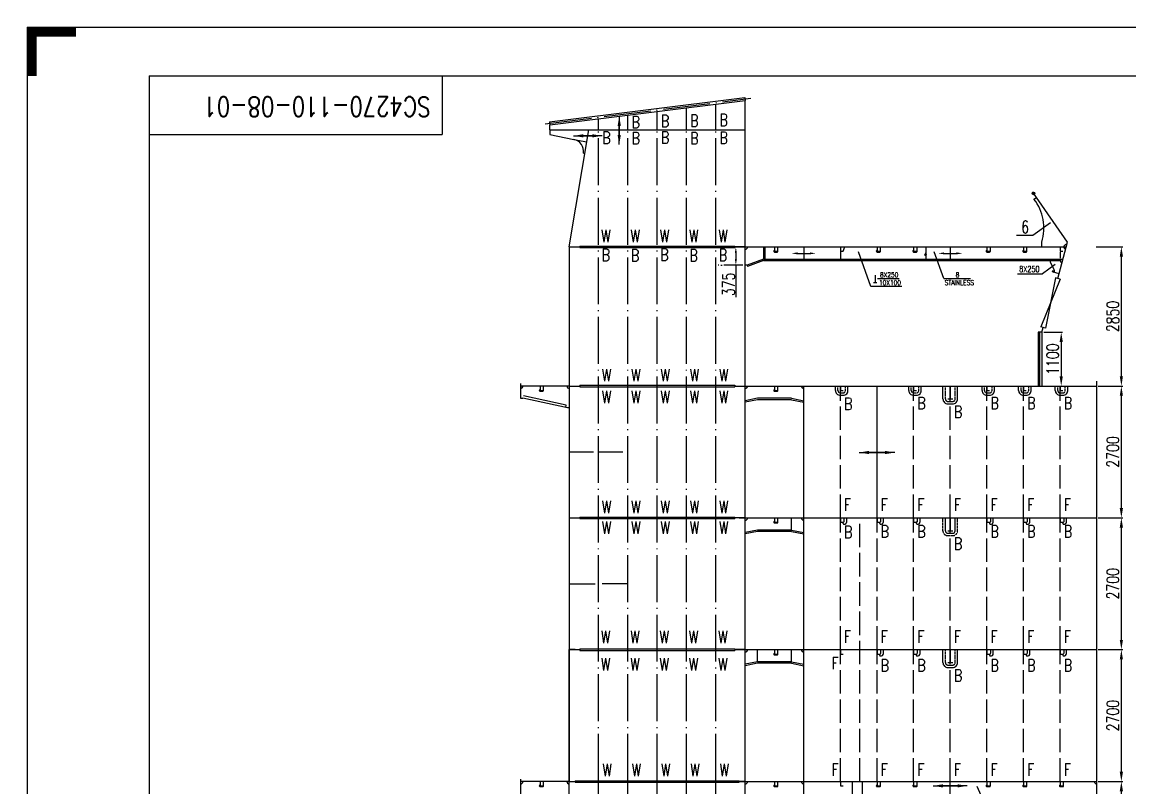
# Model space of a CAD drawing. Extents: x 373818 to 564480, y 322172 to 634257.
# Drawn here: x 415092 to 437774, y 382715 to 398399 of the extents above; entities that cross this region are included whole.
import ezdxf
from ezdxf.enums import TextEntityAlignment as Align

# ---------------------------------------------------------------- set-up
doc = ezdxf.new("R2010")
doc.units = 0
doc.header["$LTSCALE"] = 40
doc.header["$MEASUREMENT"] = 0
for name, pattern in [('ACAD_ISO02W100', [15, 12, -3]), ('ACAD_ISO04W100', [30.5, 24, -3, 0.5, -3]), ('ACAD_ISO05W100', [34, 24, -3, 0.5, -3, 0.5, -3]), ('CENTER1', [12.1, 10, -0.8, 0.5, -0.8])]:
    doc.linetypes.add(name, pattern=pattern)
doc.layers.get('0').update_dxf_attribs({"linetype": 'CONTINUOUS'})
doc.layers.get('DEFPOINTS').update_dxf_attribs({"linetype": 'CONTINUOUS'})
for name, color, linetype in [('01CONTINUOUS', 2, 'CONTINUOUS'), ('11TEXTE', 4, 'CONTINUOUS'), ('BT_ENG', 7, 'CONTINUOUS'), ('C-CEN', 4, 'ACAD_ISO04W100'), ('C-DAS', 4, 'ACAD_ISO02W100'), ('C-PH', 4, 'ACAD_ISO05W100'), ('CONTAINER', 1, 'CENTER1'), ('Y-CON', 2, 'CONTINUOUS'), ('Y-DAS', 2, 'ACAD_ISO02W100'), ('Y-PH', 2, 'ACAD_ISO05W100')]:
    doc.layers.add(name, color=color, linetype=linetype)
doc.styles.add('ENGNISH', font='romans.shx', dxfattribs={"width": 0.8, "height": 750})
doc.styles.add('ROMANS', font='romans.shx', dxfattribs={"width": 0.75, "height": 250, "bigfont": 'hzdx.shx'})
doc.dimstyles.new('DM-100', dxfattribs={"dimscale": 0, "dimtxt": 250, "dimasz": 200, "dimexe": 30, "dimexo": 30, "dimgap": 50, "dimtad": 1, "dimdec": 0, "dimzin": 0, "dimdsep": 46, "dimtxsty": 'ROMANS', "dimcen": 0, "dimclrd": 1, "dimclre": 1, "dimclrt": 1, "dimadec": 0, "dimazin": 0, "dimtfac": 1, "dimtdec": 0, "dimtmove": 0, "dimatfit": 3, "dimfxl": 0, "dimtolj": 1, "dimtzin": 0, "dimarcsym": 0})

# ---------------------------------------------------------------- blocks, each defined once
blk = doc.blocks.new('A$C71D77246')
at = {"layer": '01CONTINUOUS'}
for p, q in [((50, 265), (50, 0)), ((0, 0), (100, 0))]:
    blk.add_line(p, q, dxfattribs=at)
blk = doc.blocks.new('*D90')
at = {"color": 1, "linetype": 'ByBlock', "transparency": 16777216}
for p, q in [((437126, 391266), (437630, 391266)), ((437600, 388766), (437600, 391066))]:
    blk.add_line(p, q, dxfattribs=at)
for points in [[(437567, 391066), (437633, 391066), (437600, 391266)], [(437567, 388766), (437633, 388766), (437600, 388566)]]:
    blk.add_solid(points, dxfattribs=at)
at = {"layer": 'DEFPOINTS', "color": 0, "linetype": 'ByBlock', "transparency": 16777216}
for p in [(437096, 391266), (437600, 391266), (437096, 388566)]:
    blk.add_point(p, dxfattribs=at)
at = {"color": 1, "linetype": 'ByBlock', "transparency": 16777216, "insert": (437425, 389916), "char_height": 250, "attachment_point": 5, "rotation": 90, "style": 'ROMANS'}
blk.add_mtext('\\A1;2700', dxfattribs=at)
blk = doc.blocks.new('*D91')
at = {"color": 1, "linetype": 'ByBlock', "transparency": 16777216}
for p, q in [((437126, 388566), (437630, 388566)), ((437600, 386066), (437600, 388366))]:
    blk.add_line(p, q, dxfattribs=at)
for points in [[(437567, 388366), (437633, 388366), (437600, 388566)], [(437567, 386066), (437633, 386066), (437600, 385866)]]:
    blk.add_solid(points, dxfattribs=at)
at = {"layer": 'DEFPOINTS', "color": 0, "linetype": 'ByBlock', "transparency": 16777216}
for p in [(437096, 388566), (437600, 388566), (437096, 385866)]:
    blk.add_point(p, dxfattribs=at)
at = {"color": 1, "linetype": 'ByBlock', "transparency": 16777216, "insert": (437425, 387216), "char_height": 250, "attachment_point": 5, "rotation": 90, "style": 'ROMANS'}
blk.add_mtext('\\A1;2700', dxfattribs=at)
blk = doc.blocks.new('*D92')
at = {"color": 1, "linetype": 'ByBlock', "transparency": 16777216}
for p, q in [((437087, 393796), (437630, 393796)), ((437600, 391146), (437600, 393596))]:
    blk.add_line(p, q, dxfattribs=at)
for points in [[(437567, 393596), (437633, 393596), (437600, 393796)], [(437567, 391146), (437633, 391146), (437600, 390946)]]:
    blk.add_solid(points, dxfattribs=at)
at = {"layer": 'DEFPOINTS', "color": 0, "linetype": 'ByBlock', "transparency": 16777216}
for p in [(437057, 393796), (437600, 393796), (437096, 390946)]:
    blk.add_point(p, dxfattribs=at)
at = {"color": 1, "linetype": 'ByBlock', "transparency": 16777216, "insert": (437425, 392371), "char_height": 250, "attachment_point": 5, "rotation": 90, "style": 'ROMANS'}
blk.add_mtext('\\A1;2850', dxfattribs=at)
blk = doc.blocks.new('*D93')
at = {"color": 1, "linetype": 'ByBlock', "transparency": 16777216}
for p, q in [((437126, 396666), (437630, 396666)), ((437600, 394166), (437600, 396466))]:
    blk.add_line(p, q, dxfattribs=at)
for points in [[(437567, 396466), (437633, 396466), (437600, 396666)], [(437567, 394166), (437633, 394166), (437600, 393966)]]:
    blk.add_solid(points, dxfattribs=at)
at = {"layer": 'DEFPOINTS', "color": 0, "linetype": 'ByBlock', "transparency": 16777216}
for p in [(437096, 396666), (437600, 396666), (437096, 393966)]:
    blk.add_point(p, dxfattribs=at)
at = {"color": 1, "linetype": 'ByBlock', "transparency": 16777216, "insert": (437425, 395316), "char_height": 250, "attachment_point": 5, "rotation": 90, "style": 'ROMANS'}
blk.add_mtext('\\A1;2700', dxfattribs=at)
blk = doc.blocks.new('*D94')
at = {"color": 1, "linetype": 'ByBlock', "transparency": 16777216}
for p, q in [((437126, 393966), (437630, 393966)), ((437600, 391466), (437600, 393766))]:
    blk.add_line(p, q, dxfattribs=at)
for points in [[(437567, 393766), (437633, 393766), (437600, 393966)], [(437567, 391466), (437633, 391466), (437600, 391266)]]:
    blk.add_solid(points, dxfattribs=at)
at = {"layer": 'DEFPOINTS', "color": 0, "linetype": 'ByBlock', "transparency": 16777216}
for p in [(437096, 393966), (437600, 393966), (437096, 391266)]:
    blk.add_point(p, dxfattribs=at)
at = {"color": 1, "linetype": 'ByBlock', "transparency": 16777216, "insert": (437425, 392616), "char_height": 250, "attachment_point": 5, "rotation": 90, "style": 'ROMANS'}
blk.add_mtext('\\A1;2700', dxfattribs=at)
blk = doc.blocks.new('*D95')
at = {"color": 1, "linetype": 'ByBlock', "transparency": 16777216}
for p, q in [((436390, 392046), (436776, 392046)), ((436746, 391846), (436746, 391146)), ((436390, 390946), (436776, 390946))]:
    blk.add_line(p, q, dxfattribs=at)
for points in [[(436713, 391846), (436780, 391846), (436746, 392046)], [(436713, 391146), (436780, 391146), (436746, 390946)]]:
    blk.add_solid(points, dxfattribs=at)
at = {"layer": 'DEFPOINTS', "color": 0, "linetype": 'ByBlock', "transparency": 16777216}
for p in [(436360, 392046), (436360, 390946), (436746, 390946)]:
    blk.add_point(p, dxfattribs=at)
at = {"color": 1, "linetype": 'ByBlock', "transparency": 16777216, "insert": (436571, 391496), "char_height": 250, "attachment_point": 5, "rotation": 90, "style": 'ROMANS'}
blk.add_mtext('\\A1;1100', dxfattribs=at)
blk = doc.blocks.new('2')
for p, q in [((71, -91), (71, 0)), ((0, -105), (56, -105))]:
    blk.add_line(p, q)
for centre, start, end in [((0, -90), 90, 270.7985), ((56, -90), 269.9985, 3.6802)]:
    blk.add_arc(centre, 15, start, end)
blk = doc.blocks.new('3')
blk.add_line((131, -80), (131, 0))
for centre, radius, start, end in [((76, -105), 25, 144.425, 259.3481), ((81, -80), 50, 259.3481, 0)]:
    blk.add_arc(centre, radius, start, end)
at = {"layer": 'C-DAS', "ltscale": 0.05}
blk.add_line((81, -67), (81, 0), dxfattribs=at)
blk.add_arc((56, -65), 25, 270, 3.4413, dxfattribs=at)
blk = doc.blocks.new('4')
at = {"ltscale": 0.1}
for p, q in [((-150, -264), (-150, 0)), ((150, -264), (150, 0))]:
    blk.add_line(p, q, dxfattribs=at)
at = {"ltscale": 0.05}
blk.add_line((-50, -365), (50, -365), dxfattribs=at)
at = {"ltscale": 0.1}
for centre, start, end in [((-50, -265), 179.2804, 270.3598), ((50, -265), 269.6443, 0.7114)]:
    blk.add_arc(centre, 100, start, end, dxfattribs=at)
at = {"layer": 'C-DAS', "ltscale": 0.1}
for p, q in [((-100, -264), (-100, 0)), ((100, -264), (100, 0))]:
    blk.add_line(p, q, dxfattribs=at)
at = {"layer": 'C-DAS', "ltscale": 0.05}
blk.add_line((-50, -315), (50, -315), dxfattribs=at)
at = {"layer": 'C-DAS', "ltscale": 0.1}
for centre, start, end in [((-50, -265), 179.2804, 270.3598), ((50, -265), 269.6443, 0.7114)]:
    blk.add_arc(centre, 50, start, end, dxfattribs=at)

msp = doc.modelspace()

# ---------------------------------------------------------------- hatches: boundary and pattern name
h = msp.add_hatch()
h.set_pattern_fill('ANSI31', color=256, scale=0.5, style=0)
h.set_pattern_definition([(45, (217711.04094, 194173.512484), (-0.044194173824, 0.044194173824), [])])
h.paths.add_polyline_path([(435775.96, 394894.74, 1), (435825.96, 394894.74, 1)])

# ---------------------------------------------------------------- linework, layer by layer
at = {"color": 2}
for q in [(562792.4, 397299.4), (417692.4, 357299.4)]:
    msp.add_line((417692.4, 397299.4), q, dxfattribs=at)
for p, q in [((425888.97, 396355.61), (429888.97, 396855.61)), ((425896.41, 396296.08), (429896.41, 396796.08)), ((429888.97, 396855.61), (429896.41, 396796.08)), ((425888.97, 396355.61), (425896.41, 396296.08)), ((425896.41, 396096.08), (426387.34, 395998.97)), ((426585.42, 395712.62), (426615.02, 395707.69)), ((435811.03, 394773.84), (435861.03, 394808.77)), ((435786.2, 394038.23), (436147.68, 394295.96)), ((435453.15, 394038.23), (435786.2, 394038.23)), ((426509.79, 393811.08), (429683.04, 393811.08)), ((426509.79, 393811.08), (426509.79, 393781.08)), ((426509.79, 393781.08), (429683.04, 393781.08)), ((429683.04, 393811.08), (429683.04, 393781.08)), ((431902.41, 393706.08), (431936.41, 393796.08)), ((435968.47, 393796.08), (435968.47, 393896.08)), ((430271.41, 393546.08), (429936.41, 393421.08)), ((430271.41, 393546.08), (436405.8, 393546.08)), ((432470.47, 392985.64), (432218.5, 393694.68)), ((433578.71, 393626.08), (433595.71, 393671.08)), ((433612.71, 393626.08), (433595.71, 393671.08)), ((433961.43, 393146.25), (433766.55, 393694.68)), ((430271.41, 393516.08), (429941.98, 393392.15)), ((430271.41, 393516.08), (436357.83, 393516.08)), ((432604.13, 393146.25), (433049.66, 393146.25)), ((433961.43, 393146.25), (434511.1, 393146.25)), ((435476.24, 393244.79), (435985.02, 393244.79)), ((436347.82, 393133.27), (435950.92, 392160.58)), ((436251.21, 393158.9), (436046.62, 392131.58)), ((436347.87, 393133.26), (436251.21, 393158.9)), ((433105.06, 392985.64), (432470.47, 392985.64)), ((436046.62, 392131.58), (435950.92, 392160.58)), ((435893.47, 392046.08), (435893.47, 390946.08)), ((435923.47, 392046.08), (435923.47, 390946.08)), ((426509.79, 390961.08), (426509.79, 390931.08)), ((426509.79, 390961.08), (429683.04, 390961.08)), ((426509.79, 390931.08), (429683.04, 390931.08)), ((429683.04, 390961.08), (429683.04, 390931.08)), ((426256.41, 390496.08), (425346.41, 390696.08)), ((426232.96, 390552.42), (425357.15, 390744.91)), ((430146.41, 390696.08), (429896.41, 390646.08)), ((430146.41, 390666.08), (429896.41, 390616.08)), ((430846.41, 390696.08), (430146.41, 390696.08)), ((430846.41, 390666.08), (430146.41, 390666.08)), ((430846.41, 390696.08), (431096.41, 390646.08)), ((430846.41, 390666.08), (431096.41, 390616.08)), ((426222.23, 390503.59), (426232.96, 390552.42)), ((426296.41, 390496.08), (426256.41, 390496.08)), ((426509.79, 388261.08), (429683.04, 388261.08)), ((426509.79, 388261.08), (426509.79, 388231.08)), ((426509.79, 388231.08), (429683.04, 388231.08)), ((429683.04, 388261.08), (429683.04, 388231.08)), ((430846.41, 387996.08), (430846.41, 388246.08)), ((430146.41, 387996.08), (429896.41, 387946.08)), ((430146.41, 387966.08), (429896.41, 387916.08)), ((430846.41, 387996.08), (430146.41, 387996.08)), ((430846.41, 387966.08), (430146.41, 387966.08)), ((430846.41, 387996.08), (431096.41, 387946.08)), ((430846.41, 387966.08), (431096.41, 387916.08)), ((426509.79, 385561.08), (426509.79, 385531.08)), ((426509.79, 385561.08), (429683.04, 385561.08)), ((426509.79, 385531.08), (429683.04, 385531.08)), ((429683.04, 385561.08), (429683.04, 385531.08)), ((430146.41, 385296.08), (430146.41, 385546.08)), ((430846.41, 385296.08), (430846.41, 385546.08)), ((432727.37, 385466.1), (432727.37, 385546.08)), ((430146.41, 385296.08), (429896.41, 385246.08)), ((430146.41, 385266.08), (429896.41, 385216.08)), ((430846.41, 385296.08), (430146.41, 385296.08)), ((430846.41, 385266.08), (430146.41, 385266.08)), ((430846.41, 385296.08), (431096.41, 385246.08)), ((430846.41, 385266.08), (431096.41, 385216.08)), ((426416.41, 382861.08), (429776.41, 382861.08)), ((426416.41, 382861.08), (426416.41, 382831.08)), ((429776.41, 382861.08), (429776.41, 382831.08)), ((425696.62, 382741.08), (425752.41, 382741.08)), ((425767.38, 382755.11), (425767.38, 382846.08)), ((426416.41, 382831.08), (429776.41, 382831.08)), ((435100.68, 381717.31), (434644.75, 382744.68))]:
    msp.add_line(p, q)
at = {"color": 1, "linetype": 'ByBlock'}
for p, q in [((429705.94, 393671.08), (429705.94, 393546.08)), ((430971.43, 393663.58), (431221.4, 393663.58)), ((433971.43, 393663.58), (434221.4, 393663.58)), ((429705.94, 393421.08), (429705.94, 392763.93))]:
    msp.add_line(p, q, dxfattribs=at)
at = {"ltscale": 0.1}
for p, q in [((431746.41, 390856.53), (431746.41, 390946.08)), ((432002.11, 390850.55), (432002.11, 390946.08)), ((433246.41, 390856.53), (433246.41, 390946.08)), ((433502.11, 390850.55), (433502.11, 390946.08)), ((434746.41, 390856.53), (434746.41, 390946.08)), ((435002.11, 390850.55), (435002.11, 390946.08)), ((435496.41, 390856.53), (435496.41, 390946.08)), ((435752.11, 390850.55), (435752.11, 390946.08)), ((436246.41, 390856.53), (436246.41, 390946.08)), ((436502.11, 390850.55), (436502.11, 390946.08)), ((431846.41, 390756.08), (431902.41, 390756.08)), ((433346.41, 390756.08), (433402.41, 390756.08)), ((434846.41, 390756.08), (434902.41, 390756.08)), ((435596.41, 390756.08), (435652.41, 390756.08)), ((436346.41, 390756.08), (436402.41, 390756.08)), ((433996.42, 387981.7), (433996.42, 388246.08)), ((434196.41, 387981.7), (434196.41, 388246.08)), ((433946.42, 385281.7), (433946.42, 385546.08)), ((434246.41, 385281.7), (434246.41, 385546.08))]:
    msp.add_line(p, q, dxfattribs=at)
at = {"ltscale": 0.05}
for p, q in [((431927.37, 388179.58), (431927.37, 388246.08)), ((432677.37, 388179.58), (432677.37, 388246.08)), ((433427.37, 388179.58), (433427.37, 388246.08)), ((434927.37, 388179.58), (434927.37, 388246.08)), ((435677.37, 388179.58), (435677.37, 388246.08)), ((436427.37, 388179.58), (436427.37, 388246.08)), ((434046.1, 387931.08), (434146.72, 387931.08)), ((434046.1, 385181.08), (434146.72, 385181.08))]:
    msp.add_line(p, q, dxfattribs=at)
msp.add_lwpolyline([(436222.45, 393273.61), (436229.37, 393299.65, 0.18042041), (436226.99, 393324), (436147.83, 393486.08), (436147.83, 393516.08)], format="xyb")
for centre, radius, start, end in [((426338.83, 395753.72), 250, 350.537678, 78.8112), ((435070.41, 394187.99), 944.31, 341.992959, 38.344718), ((429896.41, 393796.08), 50, 270, 360), ((436472.21, 393796.08), 50, 75.123302, 253.141601), ((436397.83, 393516.08), 50, 180, 255.123302), ((425296.41, 390946.08), 50, 270, 0), ((426296.41, 390946.08), 50, 180, 270), ((429896.41, 390946.08), 50, 270, 360), ((431096.41, 390946.08), 50, 180, 270), ((429896.41, 388246.08), 50, 270, 360), ((431096.41, 388246.08), 50, 180, 270), ((429896.41, 385546.08), 50, 270, 360), ((431096.41, 385546.08), 50, 180, 270), ((432672.75, 385441.53), 25, 144.425015, 259.348077), ((432677.37, 385466.1), 50, 259.348077, 0), ((425296.41, 382846.08), 50, 270, 0), ((425696.41, 382756.08), 15, 90, 270.79853), ((425752.41, 382756.08), 15, 269.998504, 3.680224), ((426296.41, 382846.08), 50, 180, 270), ((429896.41, 382846.08), 50, 270, 360), ((431096.41, 382846.08), 50, 180, 270), ((437096.41, 382846.08), 50, 180, 270)]:
    msp.add_arc(centre, radius, start, end)
at = {"ltscale": 0.1}
for centre, radius, start, end in [((431846.41, 390856.08), 100, 179.486134, 270), ((431902.41, 390856.08), 100, 270, 6.342158), ((433346.41, 390856.08), 100, 179.486134, 270), ((433402.41, 390856.08), 100, 270, 6.342158), ((434846.41, 390856.08), 100, 179.486134, 270), ((434902.41, 390856.08), 100, 270, 6.342158), ((435596.41, 390856.08), 100, 179.486134, 270), ((435652.41, 390856.08), 100, 270, 6.342158), ((436346.41, 390856.08), 100, 179.486134, 270), ((436402.41, 390856.08), 100, 270, 6.342158), ((434046.41, 387981.08), 50, 179.280367, 270.359791), ((434146.41, 387981.08), 50, 269.644275, 0.7114), ((434046.41, 385281.08), 100, 179.280367, 270.359791), ((434146.41, 385281.08), 100, 269.644275, 0.7114)]:
    msp.add_arc(centre, radius, start, end, dxfattribs=at)
at = {"ltscale": 0.05}
for centre in [(431902.41, 388181.08), (432652.41, 388181.08), (433402.41, 388181.08), (434902.41, 388181.08), (435652.41, 388181.08), (436402.41, 388181.08)]:
    msp.add_arc(centre, 25, 270, 3.441251, dxfattribs=at)
at = {"color": 1, "linetype": 'ByBlock'}
for points in [[(429685.11, 393671.08), (429726.77, 393671.08), (429705.94, 393796.08)], [(429685.11, 393546.08), (429726.77, 393546.08), (429705.94, 393421.08)], [(430971.43, 393684.41), (430971.43, 393642.74), (430846.43, 393663.58)], [(431221.4, 393684.41), (431221.4, 393642.74), (431346.4, 393663.58)], [(433971.43, 393684.41), (433971.43, 393642.74), (433846.43, 393663.58)], [(434221.4, 393684.41), (434221.4, 393642.74), (434346.4, 393663.58)]]:
    msp.add_solid(points, dxfattribs=at)
at = {"layer": '01CONTINUOUS'}
for p, q in [((429296.41, 396196.08), (429296.41, 396721.08)), ((429896.41, 393896.08), (429896.41, 396796.08)), ((427496.41, 396196.08), (427496.41, 396496.08)), ((428096.41, 396196.08), (428096.41, 396571.08)), ((428696.41, 396196.08), (428696.41, 396646.08)), ((425896.41, 396196.08), (425896.41, 396296.08)), ((426896.41, 396196.08), (426896.41, 396421.08)), ((425896.41, 396196.08), (429896.41, 396196.08)), ((425896.41, 396196.08), (425896.41, 396096.08)), ((426296.41, 393796.08), (426696.41, 396196.08)), ((436498.77, 393896.08), (435800.03, 394896.08)), ((426296.41, 393796.08), (426296.41, 382846.08)), ((426309.79, 393796.08), (426509.79, 393796.08)), ((429883.04, 393796.08), (429683.04, 393796.08)), ((429896.41, 390946.08), (429896.41, 393896.08)), ((429896.41, 393796.08), (436472.21, 393796.08)), ((435968.47, 392046.08), (435968.47, 390946.08)), ((437096.41, 377346.08), (437096.41, 391046.08)), ((425296.41, 390996.08), (425296.41, 390696.08)), ((426296.41, 390946.08), (425296.41, 390946.08)), ((426296.41, 390946.08), (426509.79, 390946.08)), ((426309.79, 390946.08), (426509.79, 390946.08)), ((429683.04, 390946.08), (429896.41, 390946.08)), ((429896.41, 390946.08), (437096.41, 390946.08)), ((429896.41, 388246.08), (429896.41, 390946.08)), ((431096.41, 388246.08), (431096.41, 390946.08)), ((432596.41, 388246.08), (432596.41, 390946.08)), ((425296.41, 390696.08), (425346.41, 390696.08)), ((426296.41, 388246.08), (426509.79, 388246.08)), ((429883.04, 388246.08), (429683.04, 388246.08)), ((429776.41, 388246.08), (437096.41, 388246.08)), ((429896.41, 385546.08), (429896.41, 388246.08)), ((431096.41, 385546.08), (431096.41, 388246.08)), ((426296.41, 386896.08), (426824.45, 386896.08)), ((427496.41, 386896.08), (426968.38, 386896.08)), ((426296.41, 382846.08), (426296.41, 385546.08)), ((426416.41, 385546.08), (426296.41, 385546.08)), ((426309.79, 385546.08), (426509.79, 385546.08)), ((426309.79, 385546.08), (426509.79, 385546.08)), ((429883.04, 385546.08), (429683.04, 385546.08)), ((429883.04, 385546.08), (429683.04, 385546.08)), ((429776.41, 385546.08), (437096.41, 385546.08)), ((429896.41, 382846.08), (429896.41, 385546.08)), ((431096.41, 382846.08), (431096.41, 385546.08)), ((425296.41, 382896.08), (425296.41, 382596.08)), ((426296.41, 382846.08), (425296.41, 382846.08)), ((426296.41, 382846.08), (426416.41, 382846.08)), ((426296.41, 380146.08), (426296.41, 382846.08)), ((426309.79, 382846.08), (426416.41, 382846.08)), ((429776.41, 382846.08), (437096.41, 382846.08)), ((429883.04, 382846.08), (429776.41, 382846.08)), ((429896.41, 380131.08), (429896.41, 382846.08)), ((431096.41, 380146.08), (431096.41, 382846.08)), ((432296.41, 380146.08), (432296.41, 382846.08)), ((434096.41, 382581.08), (434096.41, 382846.08))]:
    msp.add_line(p, q, dxfattribs=at)
for points in [[(430496.41, 393796.08), (430496.41, 393706.08), (430552.41, 393706.08)], [(432596.41, 393796.08), (432596.41, 393706.08), (432652.41, 393706.08)], [(433346.41, 393796.08), (433346.41, 393706.08), (433402.41, 393706.08)], [(434846.41, 393796.08), (434846.41, 393706.08), (434902.41, 393706.08)], [(435596.41, 393796.08), (435596.41, 393706.08), (435652.41, 393706.08)], [(435968.47, 392046.08), (435893.47, 392046.08), (435893.47, 391990.08)], [(425696.41, 390946.08), (425696.41, 390856.08), (425752.41, 390856.08)], [(430496.41, 390946.08), (430496.41, 390856.08), (430552.41, 390856.08)], [(431846.41, 390946.08), (431846.41, 390856.08), (431902.41, 390856.08)], [(433346.41, 390946.08), (433346.41, 390856.08), (433402.41, 390856.08)], [(434846.41, 390946.08), (434846.41, 390856.08), (434902.41, 390856.08)], [(435596.41, 390946.08), (435596.41, 390856.08), (435652.41, 390856.08)], [(436346.41, 390946.08), (436346.41, 390856.08), (436402.41, 390856.08)], [(430496.41, 388246.08), (430496.41, 388156.08), (430552.41, 388156.08)], [(431846.41, 388246.08), (431846.41, 388156.08), (431902.41, 388156.08)], [(432596.41, 388246.08), (432596.41, 388156.08), (432652.41, 388156.08)], [(433346.41, 388246.08), (433346.41, 388156.08), (433402.41, 388156.08)], [(434846.41, 388246.08), (434846.41, 388156.08), (434902.41, 388156.08)], [(435596.41, 388246.08), (435596.41, 388156.08), (435652.41, 388156.08)], [(436346.41, 388246.08), (436346.41, 388156.08), (436402.41, 388156.08)], [(430496.41, 385546.08), (430496.41, 385456.08), (430552.41, 385456.08)], [(431846.41, 385546.08), (431846.41, 385456.08), (431902.41, 385456.08)], [(432596.41, 385546.08), (432596.41, 385456.08), (432652.41, 385456.08)], [(433346.41, 385546.08), (433346.41, 385456.08), (433402.41, 385456.08)], [(434846.41, 385546.08), (434846.41, 385456.08), (434902.41, 385456.08)], [(435596.41, 385546.08), (435596.41, 385456.08), (435652.41, 385456.08)], [(436346.41, 385546.08), (436346.41, 385456.08), (436402.41, 385456.08)], [(425696.41, 382846.08), (425696.41, 382756.08), (425752.41, 382756.08)], [(430496.41, 382846.08), (430496.41, 382756.08), (430552.41, 382756.08)], [(431846.41, 382846.08), (431846.41, 382756.08), (431902.41, 382756.08)], [(432596.41, 382846.08), (432596.41, 382756.08), (432652.41, 382756.08)], [(433346.41, 382846.08), (433346.41, 382756.08), (433402.41, 382756.08)], [(434846.41, 382846.08), (434846.41, 382756.08), (434902.41, 382756.08)], [(435596.41, 382846.08), (435596.41, 382756.08), (435652.41, 382756.08)], [(436346.41, 382846.08), (436346.41, 382756.08), (436402.41, 382756.08)]]:
    msp.add_lwpolyline(points, dxfattribs=at)
msp.add_circle((435800.96, 394894.74), 25, dxfattribs=at)
at = {"layer": 'BT_ENG'}
for p, q in [((415192.4, 398299.4), (563792.4, 398299.4)), ((415192.4, 398299.4), (415192.4, 356299.4)), ((423692.4, 397299.4), (423692.4, 396099.4)), ((417692.4, 396099.4), (423692.4, 396099.4))]:
    msp.add_line(p, q, dxfattribs=at)
at = {"layer": 'BT_ENG', "const_width": 200}
for points in [[(415192.4, 398199.4), (416192.4, 398199.4)], [(415292.4, 398299.4), (415292.4, 397299.4)]]:
    msp.add_lwpolyline(points, dxfattribs=at)
at = {"layer": 'C-CEN'}
for p, q in [((425800.4, 396314.31), (430014.76, 396841.1)), ((426896.41, 382861.08), (426896.41, 396196.08)), ((427496.41, 382861.08), (427496.41, 396196.08)), ((428096.41, 382861.08), (428096.41, 396196.08)), ((428696.41, 382861.08), (428696.41, 396196.08)), ((429296.41, 382861.08), (429296.41, 396196.08)), ((426896.41, 377331.08), (426896.41, 382861.08)), ((427496.41, 377331.08), (427496.41, 382861.08)), ((428096.41, 377331.08), (428096.41, 382861.08)), ((428696.41, 377331.08), (428696.41, 382861.08)), ((429296.41, 377331.08), (429296.41, 382861.08))]:
    msp.add_line(p, q, dxfattribs=at)
at = {"layer": 'C-CEN', "ltscale": 0.4}
msp.add_line((429846.41, 393421.08), (429346.41, 393421.08), dxfattribs=at)
at = {"layer": 'C-DAS', "ltscale": 0.1}
for p, q in [((431796.41, 390856.53), (431796.41, 390946.08)), ((431846.41, 390806.08), (431902.41, 390806.08)), ((431952.11, 390850.55), (431952.11, 390946.08)), ((433296.41, 390856.53), (433296.41, 390946.08)), ((433346.41, 390806.08), (433402.41, 390806.08)), ((433452.11, 390850.55), (433452.11, 390946.08)), ((434796.41, 390856.53), (434796.41, 390946.08)), ((434846.41, 390806.08), (434902.41, 390806.08)), ((434952.11, 390850.55), (434952.11, 390946.08)), ((435546.41, 390856.53), (435546.41, 390946.08)), ((435596.41, 390806.08), (435652.41, 390806.08)), ((435702.11, 390850.55), (435702.11, 390946.08)), ((436296.41, 390856.53), (436296.41, 390946.08)), ((436346.41, 390806.08), (436402.41, 390806.08)), ((436452.11, 390850.55), (436452.11, 390946.08)), ((433946.42, 387981.7), (433946.42, 388246.08)), ((434246.41, 387981.7), (434246.41, 388246.08)), ((434046.1, 387881.08), (434146.72, 387881.08)), ((433996.42, 385281.7), (433996.42, 385546.08)), ((434196.41, 385281.7), (434196.41, 385546.08))]:
    msp.add_line(p, q, dxfattribs=at)
at = {"layer": 'C-DAS'}
for p, q in [((431846.41, 388246.08), (431846.41, 390946.08)), ((433346.41, 388246.08), (433346.41, 390946.08)), ((434096.41, 388246.08), (434096.41, 390946.08)), ((434096.41, 388246.08), (434096.41, 390946.08)), ((434846.41, 388246.08), (434846.41, 390946.08)), ((435596.41, 388246.08), (435596.41, 390946.08)), ((436346.41, 388246.08), (436346.41, 390946.08)), ((431846.41, 385546.08), (431846.41, 388246.08)), ((432596.41, 385546.08), (432596.41, 388246.08)), ((433346.41, 385546.08), (433346.41, 388246.08)), ((434096.41, 385546.08), (434096.41, 388246.08)), ((434096.41, 385546.08), (434096.41, 388246.08)), ((434846.41, 385546.08), (434846.41, 388246.08)), ((435596.41, 385546.08), (435596.41, 388246.08)), ((436346.41, 385546.08), (436346.41, 388246.08)), ((431846.41, 382846.08), (431846.41, 385546.08)), ((432596.41, 382846.08), (432596.41, 385546.08)), ((433346.41, 382846.08), (433346.41, 385546.08)), ((434096.41, 382846.08), (434096.41, 385546.08)), ((434096.41, 382846.08), (434096.41, 385546.08)), ((434846.41, 382846.08), (434846.41, 385546.08)), ((435596.41, 382846.08), (435596.41, 385546.08)), ((436346.41, 382846.08), (436346.41, 385546.08))]:
    msp.add_line(p, q, dxfattribs=at)
at = {"layer": 'C-DAS', "ltscale": 0.05}
for p, q in [((431977.37, 388166.1), (431977.37, 388246.08)), ((432727.37, 388166.1), (432727.37, 388246.08)), ((433477.37, 388166.1), (433477.37, 388246.08)), ((434977.37, 388166.1), (434977.37, 388246.08)), ((435727.37, 388166.1), (435727.37, 388246.08)), ((436477.37, 388166.1), (436477.37, 388246.08)), ((432677.37, 385479.58), (432677.37, 385546.08)), ((434046.1, 385231.08), (434146.72, 385231.08))]:
    msp.add_line(p, q, dxfattribs=at)
at = {"layer": 'C-DAS', "ltscale": 0.1}
for centre, radius, start, end in [((431846.41, 390856.08), 50, 179.486134, 270), ((431902.41, 390856.08), 50, 270, 6.342158), ((433346.41, 390856.08), 50, 179.486134, 270), ((433402.41, 390856.08), 50, 270, 6.342158), ((434846.41, 390856.08), 50, 179.486134, 270), ((434902.41, 390856.08), 50, 270, 6.342158), ((435596.41, 390856.08), 50, 179.486134, 270), ((435652.41, 390856.08), 50, 270, 6.342158), ((436346.41, 390856.08), 50, 179.486134, 270), ((436402.41, 390856.08), 50, 270, 6.342158), ((434046.41, 387981.08), 100, 179.280367, 270.359791), ((434146.41, 387981.08), 100, 269.644275, 0.7114), ((434046.41, 385281.08), 50, 179.280367, 270.359791), ((434146.41, 385281.08), 50, 269.644275, 0.7114)]:
    msp.add_arc(centre, radius, start, end, dxfattribs=at)
at = {"layer": 'C-DAS', "ltscale": 0.05}
for centre, radius, start, end in [((431922.75, 388141.53), 25, 144.425015, 259.348077), ((431927.37, 388166.1), 50, 259.348077, 0), ((432672.75, 388141.53), 25, 144.425015, 259.348077), ((432677.37, 388166.1), 50, 259.348077, 0), ((433422.75, 388141.53), 25, 144.425015, 259.348077), ((433427.37, 388166.1), 50, 259.348077, 0), ((434922.75, 388141.53), 25, 144.425015, 259.348077), ((434927.37, 388166.1), 50, 259.348077, 0), ((435672.75, 388141.53), 25, 144.425015, 259.348077), ((435677.37, 388166.1), 50, 259.348077, 0), ((436422.75, 388141.53), 25, 144.425015, 259.348077), ((436427.37, 388166.1), 50, 259.348077, 0), ((432652.41, 385481.08), 25, 270, 3.441251)]:
    msp.add_arc(centre, radius, start, end, dxfattribs=at)
at = {"layer": 'C-PH'}
msp.add_line((426387.34, 395998.97), (426654.75, 395946.08), dxfattribs=at)
at = {"layer": 'CONTAINER', "color": 0, "linetype": 'ByBlock'}
for p, q in [((430271.41, 393796.08), (430271.41, 393546.08)), ((430296.41, 393796.08), (430296.41, 393546.08)), ((433595.71, 393796.08), (433595.71, 393546.08)), ((433578.71, 393626.08), (433612.71, 393626.08)), ((436357.83, 393516.08), (436357.83, 393546.08)), ((429936.41, 393421.08), (429896.41, 393421.08)), ((429936.41, 393421.08), (429941.98, 393392.15)), ((436246.24, 393433.84), (435985.02, 393244.79))]:
    msp.add_line(p, q, dxfattribs=at)
at = {"layer": 'DEFPOINTS', "color": 0, "linetype": 'ByBlock'}
for p in [(429896.41, 393796.08), (429896.41, 393421.08)]:
    msp.add_point(p, dxfattribs=at)
at = {"layer": 'Y-CON'}
for p, q in [((431096.41, 393796.08), (431096.41, 393531.08)), ((436299.54, 393146.08), (436498.77, 393896.08)), ((431046.41, 393531.08), (431146.41, 393531.08)), ((431846.41, 393706.08), (431846.41, 393546.08)), ((436346.41, 393687.94), (436346.41, 393562.82)), ((436190.82, 393282.01), (436201.87, 393320.46)), ((436201.87, 393320.46), (436219.58, 393274.38)), ((432560.4, 393217), (432560.4, 393065.15)), ((436326.1, 393246.08), (436190.8, 393282.02)), ((432526.23, 393065.15), (432594.57, 393065.15)), ((435968.47, 392046.08), (435998.77, 392146.08))]:
    msp.add_line(p, q, dxfattribs=at)
for points in [[(431846.41, 393796.08), (431846.41, 393706.08), (431902.41, 393706.08)], [(436346.41, 393796.08), (436346.41, 393706.08), (436402.41, 393706.08)]]:
    msp.add_lwpolyline(points, dxfattribs=at)
at = {"layer": 'Y-DAS'}
for p, q in [((426309.79, 389596.08), (427496.41, 389596.08)), ((432246.41, 382846.08), (432246.41, 388246.08)), ((432096.41, 380146.08), (432096.41, 382846.08))]:
    msp.add_line(p, q, dxfattribs=at)
at = {"layer": 'Y-PH'}
for p, q in [((426296.41, 393796.08), (426509.79, 393796.08)), ((429683.04, 393796.08), (429896.41, 393796.08)), ((426296.41, 385546.08), (426509.79, 385546.08)), ((426296.41, 385546.08), (426509.79, 385546.08)), ((429683.04, 385546.08), (429896.41, 385546.08)), ((429683.04, 385546.08), (429896.41, 385546.08)), ((426296.41, 382846.08), (426416.41, 382846.08)), ((429776.41, 382846.08), (429896.41, 382846.08))]:
    msp.add_line(p, q, dxfattribs=at)

# ---------------------------------------------------------------- block references
for name, p in [('2', (430496.41, 393796.08)), ('2', (432596.41, 393796.08)), ('2', (433346.41, 393796.08)), ('A$C71D77246', (434046.41, 393531.08)), ('2', (434846.41, 393796.08)), ('2', (435596.41, 393796.08)), ('2', (425696.41, 390946.08)), ('2', (430496.41, 390946.08)), ('4', (434096.41, 390946.08)), ('A$C71D77246', (434046.41, 390681.08)), ('2', (430496.41, 388246.08)), ('A$C71D77246', (434046.41, 387981.08)), ('2', (430496.41, 385546.08)), ('3', (433346.41, 385546.08)), ('A$C71D77246', (434046.41, 385281.08)), ('3', (434846.41, 385546.08)), ('3', (435596.41, 385546.08)), ('3', (436346.41, 385546.08)), ('2', (430496.41, 382846.08)), ('2', (432596.41, 382846.08)), ('2', (433346.41, 382846.08)), ('2', (434846.41, 382846.08)), ('2', (435596.41, 382846.08)), ('2', (436346.41, 382846.08))]:
    msp.add_blockref(name, p)

# ---------------------------------------------------------------- texts
at = {"style": 'ROMANS'}
for s, insert, char_height, width, attachment_point in [('B', (427572.43, 396226.35), 250, 4189.5335, 7), ('B', (428172.43, 396500.04), 250, 4189.5335, 1), ('B', (428772.43, 396506.9), 250, 4189.5335, 1), ('B', (429372.43, 396521.95), 250, 4189.5335, 1), ('B', (426972.43, 396156.1), 250, 4189.5335, 1), ('B', (427572.43, 396147.68), 250, 4189.5335, 1), ('B', (428172.43, 395912.05), 250, 4189.5335, 7), ('B', (428772.43, 395897.01), 250, 4189.5335, 7), ('B', (429372.43, 395905.49), 250, 4189.5335, 7), ('6', (435549.77, 394328.45), 250, 4189.5335, 1), ('W', (426947.29, 394144.03), 250, 4189.5335, 1), ('W', (427547.29, 394144.03), 250, 4189.5335, 1), ('W', (428147.29, 394144.03), 250, 4189.5335, 1), ('W', (428747.29, 394144.03), 250, 4189.5335, 1), ('W', (429347.29, 394144.03), 250, 4189.5335, 1), ('B', (426959.05, 393756.1), 250, 4189.5335, 1), ('B', (427559.05, 393747.68), 250, 4189.5335, 1), ('B', (428159.05, 393512.05), 250, 4189.5335, 7), ('B', (428759.05, 393497.01), 250, 4189.5335, 7), ('B', (429359.05, 393505.49), 250, 4189.5335, 7), ('10X100', (432637.31, 393114.55), 100, 2094.7667, 1), ('8X250', (432658.62, 393274.05), 100, 2094.7667, 1), ('STAINLESS', (433981.49, 393114.55), 100, 2094.7667, 1), ('8', (434206.66, 393274.05), 100, 2094.7667, 1), ('W', (426960.67, 391294.03), 250, 4189.5335, 1), ('W', (427560.67, 391294.03), 250, 4189.5335, 1), ('W', (428160.67, 391294.03), 250, 4189.5335, 1), ('W', (428760.67, 391294.03), 250, 4189.5335, 1), ('W', (429360.67, 391294.03), 250, 4189.5335, 1), ('W', (426960.67, 390598.12), 250, 4189.5335, 7), ('W', (427560.67, 390598.12), 250, 4189.5335, 7), ('W', (428160.67, 390598.12), 250, 4189.5335, 7), ('W', (428760.67, 390598.12), 250, 4189.5335, 7), ('W', (429360.67, 390598.12), 250, 4189.5335, 7), ('B', (431922.43, 390705.91), 250, 4189.5335, 1), ('B', (433422.43, 390721.12), 250, 4189.5335, 1), ('B', (434922.43, 390721.12), 250, 4189.5335, 1), ('B', (435672.43, 390721.12), 250, 4189.5335, 1), ('B', (436422.43, 390721.12), 250, 4189.5335, 1), ('B', (434172.43, 390542.16), 250, 4189.5335, 1), ('W', (426960.67, 388594.03), 250, 4189.5335, 1), ('W', (427560.67, 388594.03), 250, 4189.5335, 1), ('W', (428160.67, 388594.03), 250, 4189.5335, 1), ('W', (428760.67, 388594.03), 250, 4189.5335, 1), ('W', (429360.67, 388594.03), 250, 4189.5335, 1), ('F', (431918.2, 388639.23), 250, 4189.5335, 1), ('F', (432672.43, 388639.23), 250, 4189.5335, 1), ('F', (433422.43, 388639.23), 250, 4189.5335, 1), ('F', (434172.43, 388639.23), 250, 4189.5335, 1), ('F', (434922.43, 388639.23), 250, 4189.5335, 1), ('F', (435672.43, 388639.23), 250, 4189.5335, 1), ('F', (436422.43, 388639.23), 250, 4189.5335, 1), ('W', (426960.67, 388168.77), 250, 4189.5335, 1), ('W', (427560.67, 388168.77), 250, 4189.5335, 1), ('W', (428160.67, 388168.77), 250, 4189.5335, 1), ('W', (428760.67, 388168.77), 250, 4189.5335, 1), ('W', (429360.67, 388168.77), 250, 4189.5335, 1), ('B', (431922.43, 388080.22), 250, 4189.5335, 1), ('B', (432672.43, 388092.73), 250, 4189.5335, 1), ('B', (433422.43, 388092.73), 250, 4189.5335, 1), ('B', (434922.43, 388092.73), 250, 4189.5335, 1), ('B', (435672.43, 388092.73), 250, 4189.5335, 1), ('B', (436422.43, 388092.73), 250, 4189.5335, 1), ('B', (434172.43, 387842.16), 250, 4189.5335, 1), ('W', (426943.15, 385932.18), 250, 4189.5335, 1), ('W', (427543.15, 385932.18), 250, 4189.5335, 1), ('W', (428143.15, 385932.18), 250, 4189.5335, 1), ('W', (428743.15, 385932.18), 250, 4189.5335, 1), ('W', (429343.15, 385932.18), 250, 4189.5335, 1), ('F', (431918.2, 385939.23), 250, 4189.5335, 1), ('F', (432672.43, 385939.23), 250, 4189.5335, 1), ('F', (433422.43, 385939.23), 250, 4189.5335, 1), ('F', (434172.43, 385939.23), 250, 4189.5335, 1), ('F', (434922.43, 385939.23), 250, 4189.5335, 1), ('F', (435672.43, 385939.23), 250, 4189.5335, 1), ('F', (436422.43, 385939.23), 250, 4189.5335, 1), ('W', (426943.15, 385369.66), 250, 4189.5335, 1), ('W', (427543.15, 385369.66), 250, 4189.5335, 1), ('W', (428143.15, 385369.66), 250, 4189.5335, 1), ('W', (428743.15, 385369.66), 250, 4189.5335, 1), ('W', (429343.15, 385369.66), 250, 4189.5335, 1), ('F', (431665.06, 385394.65), 250, 4189.5335, 1), ('B', (432672.43, 385349.77), 250, 4189.5335, 1), ('B', (433422.43, 385349.77), 250, 4189.5335, 1), ('B', (434172.43, 385142.16), 250, 4189.5335, 1), ('B', (434922.43, 385349.77), 250, 4189.5335, 1), ('B', (435672.43, 385349.77), 250, 4189.5335, 1), ('B', (436422.43, 385349.77), 250, 4189.5335, 1), ('W', (426972.43, 383207.72), 250, 4189.5335, 1), ('W', (427572.43, 383207.72), 250, 4189.5335, 1), ('W', (428172.43, 383207.72), 250, 4189.5335, 1), ('W', (428772.43, 383207.72), 250, 4189.5335, 1), ('W', (429372.43, 383207.72), 250, 4189.5335, 1), ('F', (431667.34, 383214.97), 250, 4189.5335, 1), ('F', (432672.43, 383214.97), 250, 4189.5335, 1), ('F', (433422.43, 383214.97), 250, 4189.5335, 1), ('F', (434172.43, 383214.97), 250, 4189.5335, 1), ('F', (434922.43, 383214.97), 250, 4189.5335, 1), ('F', (435672.43, 383214.97), 250, 4189.5335, 1), ('F', (436422.43, 383214.97), 250, 4189.5335, 1)]:
    msp.add_mtext(s, dxfattribs=dict(at, insert=insert, char_height=char_height, width=width, attachment_point=attachment_point))
at = {"color": 1, "linetype": 'ByBlock', "insert": (429555.94, 393030.01), "char_height": 250, "attachment_point": 5, "rotation": 90, "style": 'ROMANS'}
msp.add_mtext('\\A1;375', dxfattribs=at)
at = {"layer": '11TEXTE', "style": 'ROMANS', "width": 0.7}
msp.add_text('8X250', height=125, dxfattribs=at).set_placement((435716.43, 393341.65), align=Align.MIDDLE)
at = {"layer": 'BT_ENG', "style": 'ENGNISH', "width": 0.8}
msp.add_text('SC4270-110-08-01', height=400, rotation=180, dxfattribs=at).set_placement((423451.89, 396868.65))

# ---------------------------------------------------------------- dimensions: what is measured, and where the dimension line sits
dim = msp.add_linear_dim(base=(437600, 393796.08), p1=(437096.41, 390946.08), p2=(437057.43, 393796.08), angle=90, dimstyle='DM-100', override={"dimscale": 1, "dimse1": 1, "dimtmove": 1})
dim.commit()
dim.dimension.update_dxf_attribs({"geometry": '*D92', "text_midpoint": (437425, 392371.08)})
for base, p1, p2, override, picture, middle, set_off in [((436368.35, 390946.08), (435982.41, 392046.08), (435982.41, 390946.08), {"dimscale": 1, "dimtmove": 1}, '*D95', (436193.35, 391496.08), (-377.94, 0)), ((437600, 390946.08), (437096.41, 388246.08), (437096.41, 390946.08), {"dimscale": 1, "dimse1": 1, "dimtmove": 1}, '*D93', (437425, 389446.08), (0, -5719.69)), ((437600, 388246.08), (437096.41, 385546.08), (437096.41, 388246.08), {"dimscale": 1, "dimse1": 1, "dimtmove": 1}, '*D94', (437425, 386746.08), (0, -5719.69)), ((437600, 385546.08), (437096.41, 382846.08), (437096.41, 385546.08), {"dimscale": 1, "dimse1": 1, "dimtmove": 1}, '*D90', (437425, 384046.08), (0, -5719.69)), ((437600, 382846.08), (437096.41, 380146.08), (437096.41, 382846.08), {"dimscale": 1, "dimse1": 1, "dimtmove": 1}, '*D91', (437425, 381346.08), (0, -5719.69))]:
    dim = msp.add_linear_dim(base=base, p1=p1, p2=p2, angle=90, dimstyle='DM-100', override=override)
    dim.commit()
    dim.dimension.update_dxf_attribs({"geometry": picture, "text_midpoint": middle, "insert": set_off})

# ---------------------------------------------------------------- leaders
at = {"color": 1}
for points in [[(427318.16, 396475.29), (427318.16, 396045.76)], [(427318.16, 395890.17), (427318.16, 396319.71)], [(426382.98, 396070.71), (426812.52, 396070.71)], [(426968.11, 396070.71), (426538.57, 396070.71)], [(432230.71, 389584.26), (432767.64, 389584.26)], [(432962.11, 389584.26), (432425.19, 389584.26)], [(433747.09, 382756.13), (434293.85, 382756.13)], [(434445.73, 382756.13), (433898.98, 382756.13)]]:
    msp.add_leader(points, dimstyle='DM-100', override={"dimscale": 1}, dxfattribs=at)

doc.saveas('drawing.dxf')
